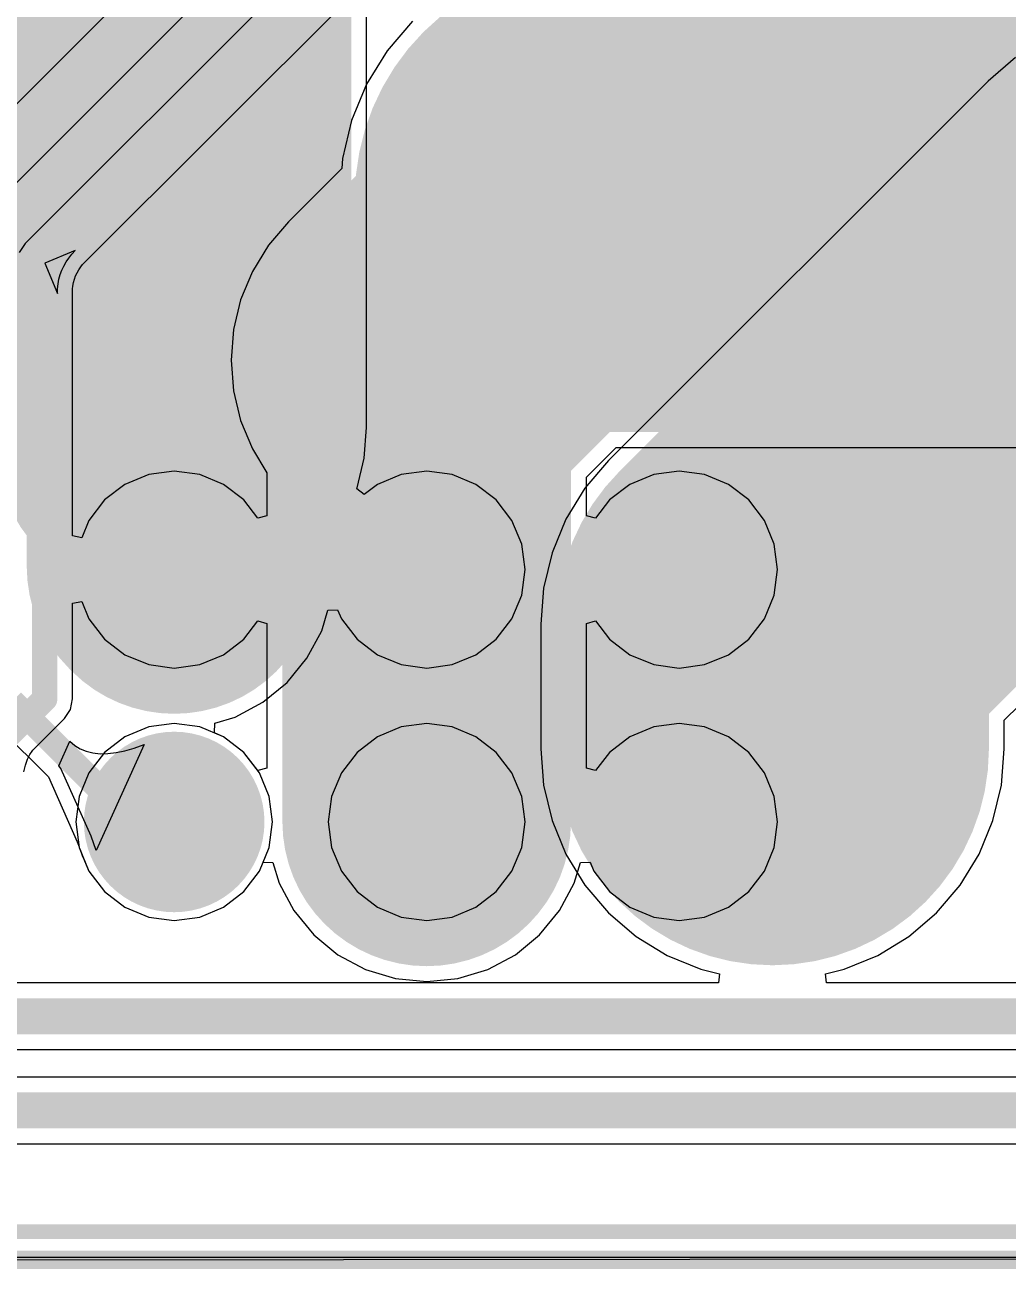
# Model space of a CAD drawing. Header units: millimetres. Extents: x 0.26 to 7.33, y 1.06 to 4.59.
# Drawn here: x 4.333 to 4.87, y 1.665 to 2.344 of the extents above; entities that cross this region are included whole.
import ezdxf

# ---------------------------------------------------------------- set-up
doc = ezdxf.new("R2010")
doc.units = ezdxf.units.MM
doc.header["$MEASUREMENT"] = 0
for name, color, linetype in [('BottomLayer', 5, 'Continuous'), ('BottomSolder', 6, 'Continuous'), ('Mechanical20', 56, 'Continuous'), ('MultiLayer', 9, 'Continuous'), ('PadHoleLayer', 156, 'Continuous'), ('TopLayer', 1, 'Continuous'), ('TopOverlay', 2, 'Continuous'), ('TopSolder', 216, 'Continuous')]:
    doc.layers.add(name, color=color, linetype=linetype)

# ---------------------------------------------------------------- blocks, each defined once
blk = doc.blocks.new('MX150_20_PIN_32')
at = {"layer": 'BottomLayer', "const_width": 0.04528}
for points in [[(0.32185, 0.0689, 1), (0.36713, 0.0689, 1)], [(0.45965, 0.0689, 1), (0.50492, 0.0689, 1)], [(0.59744, 0.0689, 1), (0.64272, 0.0689, 1)], [(0.32185, -0.0689, 1), (0.36713, -0.0689, 1)], [(0.45965, -0.0689, 1), (0.50492, -0.0689, 1)], [(0.59744, -0.0689, 1), (0.64272, -0.0689, 1)]]:
    blk.add_lwpolyline(points, format="xyb", close=True, dxfattribs=at)
at = {"layer": 'BottomSolder', "const_width": 0.04928}
for points in [[(0.31985, 0.0689, 1), (0.36913, 0.0689, 1)], [(0.45765, 0.0689, 1), (0.50692, 0.0689, 1)], [(0.59544, 0.0689, 1), (0.64472, 0.0689, 1)], [(0.31985, -0.0689, 1), (0.36913, -0.0689, 1)], [(0.45765, -0.0689, 1), (0.50692, -0.0689, 1)], [(0.59544, -0.0689, 1), (0.64472, -0.0689, 1)]]:
    blk.add_lwpolyline(points, format="xyb", close=True, dxfattribs=at)
at = {"layer": 'MultiLayer', "const_width": 0.04528}
for points in [[(0.32185, 0.0689, 1), (0.36713, 0.0689, 1)], [(0.45965, 0.0689, 1), (0.50492, 0.0689, 1)], [(0.59744, 0.0689, 1), (0.64272, 0.0689, 1)], [(0.32185, -0.0689, 1), (0.36713, -0.0689, 1)], [(0.45965, -0.0689, 1), (0.50492, -0.0689, 1)], [(0.59744, -0.0689, 1), (0.64272, -0.0689, 1)]]:
    blk.add_lwpolyline(points, format="xyb", close=True, dxfattribs=at)
at = {"layer": 'PadHoleLayer', "const_width": 0.0315}
for points in [[(0.32874, 0.0689, 1), (0.36024, 0.0689, 1)], [(0.46654, 0.0689, 1), (0.49803, 0.0689, 1)], [(0.60433, 0.0689, 1), (0.63583, 0.0689, 1)], [(0.32874, -0.0689, 1), (0.36024, -0.0689, 1)], [(0.46654, -0.0689, 1), (0.49803, -0.0689, 1)], [(0.60433, -0.0689, 1), (0.63583, -0.0689, 1)]]:
    blk.add_lwpolyline(points, format="xyb", close=True, dxfattribs=at)
at = {"layer": 'TopLayer', "const_width": 0.04528}
for points in [[(0.32185, 0.0689, 1), (0.36713, 0.0689, 1)], [(0.45965, 0.0689, 1), (0.50492, 0.0689, 1)], [(0.59744, 0.0689, 1), (0.64272, 0.0689, 1)], [(0.32185, -0.0689, 1), (0.36713, -0.0689, 1)], [(0.45965, -0.0689, 1), (0.50492, -0.0689, 1)], [(0.59744, -0.0689, 1), (0.64272, -0.0689, 1)]]:
    blk.add_lwpolyline(points, format="xyb", close=True, dxfattribs=at)
at = {"layer": 'TopOverlay', "const_width": 0.008}
for points in [[(-1.08622, 0.2063), (1.0878, 0.2063)], [(-1.08622, -0.29252), (1.0878, -0.29252)]]:
    blk.add_lwpolyline(points, dxfattribs=at)
at = {"layer": 'TopSolder', "const_width": 0.04928}
for points in [[(0.31985, 0.0689, 1), (0.36913, 0.0689, 1)], [(0.45765, 0.0689, 1), (0.50692, 0.0689, 1)], [(0.59544, 0.0689, 1), (0.64472, 0.0689, 1)], [(0.31985, -0.0689, 1), (0.36913, -0.0689, 1)], [(0.45765, -0.0689, 1), (0.50692, -0.0689, 1)], [(0.59544, -0.0689, 1), (0.64472, -0.0689, 1)]]:
    blk.add_lwpolyline(points, format="xyb", close=True, dxfattribs=at)

msp = doc.modelspace()

# ---------------------------------------------------------------- linework, layer by layer
at = {"layer": 'BottomLayer'}
for p, q in [((4.51946, 2.12447), (4.51946, 2.65836)), ((4.8737, 2.32644), (4.85861, 2.31354)), ((4.85861, 2.31354), (4.65155, 2.10649)), ((4.51815, 2.10777), (4.51946, 2.12447)), ((4.51424, 2.09148), (4.51815, 2.10777)), ((4.65155, 2.10649), (4.63866, 2.09139)), ((4.55225, 2.10066), (4.53834, 2.09883)), ((4.56616, 2.09883), (4.55225, 2.10066)), ((4.52538, 2.09347), (4.51818, 2.08794)), ((4.53834, 2.09883), (4.52538, 2.09347)), ((4.57912, 2.09347), (4.56616, 2.09883)), ((4.59025, 2.08493), (4.57912, 2.09347)), ((4.51408, 2.09109), (4.51424, 2.09148)), ((4.51818, 2.08794), (4.51408, 2.09109)), ((4.63866, 2.09139), (4.62829, 2.07447)), ((4.59878, 2.0738), (4.59025, 2.08493)), ((4.60415, 2.06084), (4.59878, 2.0738)), ((4.62829, 2.07447), (4.62069, 2.05613)), ((4.60598, 2.04693), (4.60415, 2.06084)), ((4.62069, 2.05613), (4.61606, 2.03683)), ((4.60415, 2.03302), (4.60598, 2.04693)), ((4.59878, 2.02006), (4.60415, 2.03302)), ((4.61606, 2.03683), (4.6145, 2.01704)), ((4.49498, 2.01357), (4.49836, 2.02474)), ((4.49836, 2.02474), (4.50367, 2.025)), ((4.50367, 2.025), (4.50571, 2.02006)), ((4.50571, 2.02006), (4.51425, 2.00893)), ((4.59025, 2.00893), (4.59878, 2.02006)), ((4.48692, 1.99851), (4.49498, 2.01357)), ((4.6145, 2.01704), (4.6145, 1.949)), ((4.51425, 2.00893), (4.52538, 2.00039)), ((4.57912, 2.00039), (4.59025, 2.00893)), ((4.47608, 1.9853), (4.48692, 1.99851)), ((4.52538, 2.00039), (4.53834, 1.99502)), ((4.56616, 1.99502), (4.57912, 2.00039)), ((4.53834, 1.99502), (4.55225, 1.99319)), ((4.55225, 1.99319), (4.56616, 1.99502)), ((4.46288, 1.97446), (4.47608, 1.9853)), ((4.44781, 1.9664), (4.46288, 1.97446)), ((4.8675, 1.96464), (4.87584, 1.97298)), ((4.43665, 1.96302), (4.44781, 1.9664)), ((4.8675, 1.949), (4.8675, 1.96464)), ((4.31971, 1.95982), (4.34577, 1.93376)), ((4.43639, 1.95771), (4.43665, 1.96302)), ((4.44132, 1.95567), (4.43639, 1.95771)), ((4.53834, 1.96104), (4.52538, 1.95567)), ((4.55225, 1.96287), (4.53834, 1.96104)), ((4.56616, 1.96104), (4.55225, 1.96287)), ((4.57912, 1.95567), (4.56616, 1.96104)), ((4.35145, 1.93981), (4.35746, 1.95328)), ((4.35746, 1.95328), (4.36016, 1.95097)), ((4.36016, 1.95097), (4.36317, 1.94912)), ((4.39806, 1.95134), (4.37193, 1.89359)), ((4.39264, 1.94941), (4.39806, 1.95134)), ((4.45245, 1.94713), (4.44132, 1.95567)), ((4.52538, 1.95567), (4.51425, 1.94713)), ((4.59025, 1.94713), (4.57912, 1.95567)), ((4.36317, 1.94912), (4.36647, 1.94775)), ((4.36647, 1.94775), (4.37008, 1.94685)), ((4.37008, 1.94685), (4.37399, 1.94642)), ((4.37399, 1.94642), (4.3782, 1.94646)), ((4.3782, 1.94646), (4.38271, 1.94697)), ((4.38271, 1.94697), (4.38753, 1.94795)), ((4.38753, 1.94795), (4.39264, 1.94941)), ((4.46099, 1.936), (4.45245, 1.94713)), ((4.51425, 1.94713), (4.50571, 1.936)), ((4.59878, 1.936), (4.59025, 1.94713)), ((4.6145, 1.949), (4.61606, 1.92921)), ((4.86594, 1.92921), (4.8675, 1.949)), ((4.35267, 1.93833), (4.35145, 1.93981)), ((4.36906, 1.90135), (4.35267, 1.93833)), ((4.34577, 1.93376), (4.36149, 1.89828)), ((4.46636, 1.92304), (4.46099, 1.936)), ((4.50571, 1.936), (4.50034, 1.92304)), ((4.60415, 1.92304), (4.59878, 1.936)), ((4.46819, 1.90913), (4.46636, 1.92304)), ((4.50034, 1.92304), (4.49851, 1.90913)), ((4.60598, 1.90913), (4.60415, 1.92304)), ((4.61606, 1.92921), (4.62069, 1.90991)), ((4.86131, 1.90991), (4.86594, 1.92921)), ((4.46636, 1.89523), (4.46819, 1.90913)), ((4.49851, 1.90913), (4.50034, 1.89523)), ((4.60415, 1.89523), (4.60598, 1.90913)), ((4.62069, 1.90991), (4.62829, 1.89157)), ((4.85371, 1.89157), (4.86131, 1.90991)), ((4.36149, 1.89828), (4.36251, 1.89555)), ((4.36251, 1.89555), (4.36255, 1.89523)), ((4.37193, 1.89359), (4.36906, 1.90135)), ((4.36255, 1.89523), (4.36327, 1.89348)), ((4.36327, 1.89348), (4.36428, 1.89075)), ((4.36428, 1.89075), (4.36429, 1.89073)), ((4.36429, 1.89073), (4.3643, 1.89071)), ((4.3643, 1.89071), (4.36466, 1.89013)), ((4.36466, 1.89013), (4.36792, 1.88227)), ((4.46099, 1.88227), (4.46636, 1.89523)), ((4.50034, 1.89523), (4.50571, 1.88227)), ((4.59878, 1.88227), (4.60415, 1.89523)), ((4.62829, 1.89157), (4.63866, 1.87464)), ((4.84334, 1.87464), (4.85371, 1.89157)), ((4.36792, 1.88227), (4.37646, 1.87114)), ((4.45245, 1.87114), (4.46099, 1.88227)), ((4.50571, 1.88227), (4.51425, 1.87114)), ((4.59025, 1.87114), (4.59878, 1.88227)), ((4.37646, 1.87114), (4.38759, 1.8626)), ((4.44132, 1.8626), (4.45245, 1.87114)), ((4.51425, 1.87114), (4.52538, 1.8626)), ((4.57912, 1.8626), (4.59025, 1.87114)), ((4.63866, 1.87464), (4.65155, 1.85955)), ((4.83045, 1.85955), (4.84334, 1.87464)), ((4.38759, 1.8626), (4.40055, 1.85723)), ((4.42836, 1.85723), (4.44132, 1.8626)), ((4.52538, 1.8626), (4.53834, 1.85723)), ((4.56616, 1.85723), (4.57912, 1.8626)), ((4.40055, 1.85723), (4.41445, 1.8554)), ((4.41445, 1.8554), (4.42836, 1.85723)), ((4.53834, 1.85723), (4.55225, 1.8554)), ((4.55225, 1.8554), (4.56616, 1.85723)), ((4.65155, 1.85955), (4.66664, 1.84666)), ((4.81536, 1.84666), (4.83045, 1.85955)), ((4.66664, 1.84666), (4.68357, 1.83629)), ((4.79843, 1.83629), (4.81536, 1.84666)), ((4.68357, 1.83629), (4.70191, 1.82869)), ((4.78009, 1.82869), (4.79843, 1.83629)), ((4.70191, 1.82869), (4.71211, 1.82624)), ((4.76989, 1.82624), (4.78009, 1.82869)), ((4.71152, 1.82124), (4.25248, 1.82124)), ((4.71211, 1.82624), (4.71152, 1.82124)), ((4.77048, 1.82124), (4.76989, 1.82624)), ((6.19385, 1.82124), (4.77048, 1.82124)), ((4.24495, 1.78486), (6.20138, 1.78486)), ((6.73317, 1.76985), (4.14388, 1.76985)), ((4.13635, 1.73346), (6.7407, 1.73346)), ((7.325, 1.6725), (0.27754, 1.6663))]:
    msp.add_line(p, q, dxfattribs=at)
for points, const_width in [([(4.41271, 2.12447), (4.41271, 2.70258)], 0.19685), ([(4.741, 2.01704), (4.94806, 2.22409)], 0.23622), ([(4.94806, 2.22409), (5.12365, 2.22409)], 0.23622), ([(4.41271, 2.04868), (4.41271, 2.12447)], 0.15748), ([(4.741, 1.949), (4.741, 2.01704)], 0.23622), ([(4.41271, 2.04868), (4.41445, 2.04693)], 0.15748), ([(4.326, 1.975), (4.39187, 1.90913)], 0.01378), ([(4.39187, 1.90913), (4.41445, 1.90913)], 0.01378), ([(4.24495, 1.80305), (6.20138, 1.80305)], 0.01969), ([(4.13635, 1.75165), (6.7407, 1.75165)], 0.01969)]:
    msp.add_lwpolyline(points, dxfattribs=dict(at, const_width=const_width))
for points, const_width in [([(4.889, 2.22409, 1), (5.00711, 2.22409, 1)], 0.11811), ([(4.889, 2.22409, 1), (5.00711, 2.22409, 1)], 0.11811), ([(4.36349, 2.12447, 1), (4.46192, 2.12447, 1)], 0.09843), ([(4.37334, 2.12447, 1), (4.45208, 2.12447, 1)], 0.07874), ([(4.68194, 2.01704, 1), (4.80006, 2.01704, 1)], 0.11811), ([(4.68194, 2.01704, 1), (4.80006, 2.01704, 1)], 0.11811), ([(4.37334, 2.04868, 1), (4.45208, 2.04868, 1)], 0.07874), ([(4.37334, 2.04868, 1), (4.45208, 2.04868, 1)], 0.07874), ([(4.37508, 2.04693, 1), (4.45382, 2.04693, 1)], 0.07874), ([(4.68194, 1.949, 1), (4.80006, 1.949, 1)], 0.11811), ([(4.38842, 1.90913, 1), (4.39531, 1.90913, 1)], 0.00689), ([(4.38842, 1.90913, 1), (4.39531, 1.90913, 1)], 0.00689), ([(4.41101, 1.90913, 1), (4.4179, 1.90913, 1)], 0.00689)]:
    msp.add_lwpolyline(points, format="xyb", close=True, dxfattribs=dict(at, const_width=const_width))
at = {"layer": 'Mechanical20', "const_width": 0.01}
msp.add_lwpolyline([(0.302, 1.67), (7.325, 1.67)], dxfattribs=at)
at = {"layer": 'TopLayer'}
for p, q in [((4.51395, 2.48673), (4.3014, 2.27418)), ((4.31842, 2.24827), (4.53097, 2.46082)), ((4.55554, 2.44743), (4.33306, 2.22494)), ((4.3645, 2.21345), (4.57256, 2.42151)), ((4.54457, 2.34643), (4.53067, 2.33016)), ((4.53067, 2.33016), (4.51949, 2.31191)), ((4.51949, 2.31191), (4.5113, 2.29214)), ((4.5113, 2.29214), (4.50631, 2.27133)), ((4.50631, 2.27133), (4.50587, 2.26585)), ((4.50587, 2.26585), (4.47676, 2.23674)), ((4.47676, 2.23674), (4.46588, 2.224)), ((4.33306, 2.22494), (4.32977, 2.22002)), ((4.46588, 2.224), (4.45713, 2.20971)), ((4.36044, 2.2211), (4.3438, 2.21421)), ((4.3542, 2.21266), (4.35547, 2.21489)), ((4.35547, 2.21489), (4.35693, 2.21704)), ((4.35693, 2.21704), (4.35858, 2.21911)), ((4.35858, 2.21911), (4.36044, 2.2211)), ((4.3438, 2.21421), (4.3438, 2.21421)), ((4.3438, 2.21421), (4.35069, 2.19758)), ((4.35157, 2.20548), (4.35225, 2.20795)), ((4.35225, 2.20795), (4.35313, 2.21035)), ((4.35313, 2.21035), (4.3542, 2.21266)), ((4.36067, 2.20722), (4.36146, 2.20892)), ((4.36146, 2.20892), (4.3624, 2.21058)), ((4.3624, 2.21058), (4.3635, 2.21219)), ((4.3635, 2.21219), (4.3645, 2.21345)), ((4.45713, 2.20971), (4.45072, 2.19424)), ((4.35079, 2.20029), (4.35108, 2.20293)), ((4.35108, 2.20293), (4.35157, 2.20548)), ((4.35898, 2.20018), (4.35915, 2.20171)), ((4.35915, 2.20171), (4.35952, 2.20363)), ((4.35952, 2.20363), (4.36003, 2.20546)), ((4.36003, 2.20546), (4.36067, 2.20722)), ((4.35069, 2.19758), (4.35079, 2.20029)), ((4.35898, 2.0653), (4.35898, 2.20018)), ((4.45072, 2.19424), (4.44681, 2.17795)), ((4.44681, 2.17795), (4.44549, 2.16125)), ((4.44549, 2.16125), (4.44681, 2.14455)), ((4.44681, 2.14455), (4.45072, 2.12826)), ((4.45072, 2.12826), (4.45713, 2.11278)), ((4.45713, 2.11278), (4.46509, 2.09979)), ((4.63941, 2.09743), (4.6556, 2.11363)), ((4.6556, 2.11363), (5.91573, 2.11363)), ((4.41445, 2.10066), (4.40055, 2.09883)), ((4.42836, 2.09883), (4.41445, 2.10066)), ((4.46509, 2.09979), (4.46509, 2.07635)), ((4.69004, 2.10066), (4.67614, 2.09883)), ((4.70395, 2.09883), (4.69004, 2.10066)), ((4.38759, 2.09347), (4.37646, 2.08493)), ((4.40055, 2.09883), (4.38759, 2.09347)), ((4.44132, 2.09347), (4.42836, 2.09883)), ((4.45245, 2.08493), (4.44132, 2.09347)), ((4.63941, 2.07635), (4.63941, 2.09743)), ((4.66318, 2.09347), (4.65205, 2.08493)), ((4.67614, 2.09883), (4.66318, 2.09347)), ((4.71691, 2.09347), (4.70395, 2.09883)), ((4.72804, 2.08493), (4.71691, 2.09347)), ((4.37646, 2.08493), (4.36792, 2.0738)), ((4.46009, 2.07497), (4.45245, 2.08493)), ((4.65205, 2.08493), (4.64441, 2.07497)), ((4.73658, 2.0738), (4.72804, 2.08493)), ((4.36792, 2.0738), (4.36398, 2.0643)), ((4.46509, 2.07635), (4.46009, 2.07497)), ((4.64441, 2.07497), (4.63941, 2.07635)), ((4.74195, 2.06084), (4.73658, 2.0738)), ((4.36398, 2.0643), (4.35898, 2.0653)), ((4.74378, 2.04693), (4.74195, 2.06084)), ((4.74195, 2.03302), (4.74378, 2.04693)), ((4.73658, 2.02006), (4.74195, 2.03302)), ((4.35898, 2.02856), (4.36398, 2.02956)), ((4.35898, 1.97628), (4.35898, 2.02856)), ((4.36398, 2.02956), (4.36792, 2.02006)), ((4.36792, 2.02006), (4.37646, 2.00893)), ((4.45245, 2.00893), (4.46009, 2.01889)), ((4.46009, 2.01889), (4.46509, 2.01751)), ((4.63941, 2.01751), (4.64441, 2.01889)), ((4.64441, 2.01889), (4.65205, 2.00893)), ((4.72804, 2.00893), (4.73658, 2.02006)), ((4.46509, 2.01751), (4.46509, 1.93855)), ((4.63941, 1.93855), (4.63941, 2.01751)), ((4.37646, 2.00893), (4.38759, 2.00039)), ((4.44132, 2.00039), (4.45245, 2.00893)), ((4.65205, 2.00893), (4.66318, 2.00039)), ((4.71691, 2.00039), (4.72804, 2.00893)), ((4.38759, 2.00039), (4.40055, 1.99502)), ((4.42836, 1.99502), (4.44132, 2.00039)), ((4.66318, 2.00039), (4.67614, 1.99502)), ((4.70395, 1.99502), (4.71691, 2.00039)), ((4.40055, 1.99502), (4.41445, 1.99319)), ((4.41445, 1.99319), (4.42836, 1.99502)), ((4.67614, 1.99502), (4.69004, 1.99319)), ((4.69004, 1.99319), (4.70395, 1.99502)), ((4.35454, 1.96554), (4.35783, 1.97047)), ((4.35783, 1.97047), (4.35898, 1.97628)), ((4.33726, 1.94827), (4.35454, 1.96554)), ((4.40055, 1.96104), (4.38759, 1.95567)), ((4.41445, 1.96287), (4.40055, 1.96104)), ((4.42836, 1.96104), (4.41445, 1.96287)), ((4.44132, 1.95567), (4.42836, 1.96104)), ((4.67614, 1.96104), (4.66318, 1.95567)), ((4.69004, 1.96287), (4.67614, 1.96104)), ((4.70395, 1.96104), (4.69004, 1.96287)), ((4.71691, 1.95567), (4.70395, 1.96104)), ((4.38759, 1.95567), (4.37646, 1.94713)), ((4.45245, 1.94713), (4.44132, 1.95567)), ((4.66318, 1.95567), (4.65205, 1.94713)), ((4.72804, 1.94713), (4.71691, 1.95567)), ((4.33332, 1.94021), (4.33444, 1.94334)), ((4.33444, 1.94334), (4.33566, 1.94588)), ((4.33566, 1.94588), (4.33691, 1.94786)), ((4.33691, 1.94786), (4.33726, 1.94827)), ((4.37646, 1.94713), (4.36792, 1.936)), ((4.46009, 1.93718), (4.45245, 1.94713)), ((4.65205, 1.94713), (4.64441, 1.93718)), ((4.73658, 1.936), (4.72804, 1.94713)), ((4.33232, 1.93649), (4.33332, 1.94021)), ((4.46509, 1.93855), (4.46009, 1.93718)), ((4.64441, 1.93718), (4.63941, 1.93855)), ((4.36792, 1.936), (4.36255, 1.92304)), ((4.74195, 1.92304), (4.73658, 1.936)), ((4.36255, 1.92304), (4.36072, 1.90913)), ((4.74378, 1.90913), (4.74195, 1.92304)), ((4.36072, 1.90913), (4.36255, 1.89523)), ((4.74195, 1.89523), (4.74378, 1.90913)), ((4.36255, 1.89523), (4.36792, 1.88227)), ((4.73658, 1.88227), (4.74195, 1.89523)), ((4.36792, 1.88227), (4.37646, 1.87114)), ((4.45245, 1.87114), (4.46099, 1.88227)), ((4.46099, 1.88227), (4.46303, 1.8872)), ((4.46303, 1.8872), (4.46834, 1.88694)), ((4.46834, 1.88694), (4.47172, 1.87578)), ((4.63277, 1.87578), (4.63616, 1.88694)), ((4.63616, 1.88694), (4.64146, 1.8872)), ((4.64146, 1.8872), (4.64351, 1.88227)), ((4.64351, 1.88227), (4.65205, 1.87114)), ((4.72804, 1.87114), (4.73658, 1.88227)), ((4.47172, 1.87578), (4.47978, 1.86071)), ((4.62472, 1.86071), (4.63277, 1.87578)), ((4.37646, 1.87114), (4.38759, 1.8626)), ((4.44132, 1.8626), (4.45245, 1.87114)), ((4.65205, 1.87114), (4.66318, 1.8626)), ((4.71691, 1.8626), (4.72804, 1.87114)), ((4.38759, 1.8626), (4.40055, 1.85723)), ((4.42836, 1.85723), (4.44132, 1.8626)), ((4.66318, 1.8626), (4.67614, 1.85723)), ((4.70395, 1.85723), (4.71691, 1.8626)), ((4.40055, 1.85723), (4.41445, 1.8554)), ((4.41445, 1.8554), (4.42836, 1.85723)), ((4.47978, 1.86071), (4.49062, 1.8475)), ((4.61388, 1.8475), (4.62472, 1.86071)), ((4.67614, 1.85723), (4.69004, 1.8554)), ((4.69004, 1.8554), (4.70395, 1.85723)), ((4.49062, 1.8475), (4.50382, 1.83666)), ((4.60067, 1.83666), (4.61388, 1.8475)), ((4.50382, 1.83666), (4.51889, 1.82861)), ((4.5856, 1.82861), (4.60067, 1.83666)), ((4.51889, 1.82861), (4.53524, 1.82365)), ((4.56925, 1.82365), (4.5856, 1.82861)), ((4.53524, 1.82365), (4.55225, 1.82197)), ((4.55225, 1.82197), (4.56925, 1.82365)), ((7.325, 1.6713), (0.279, 1.6713))]:
    msp.add_line(p, q, dxfattribs=at)
for points, const_width in [([(4.30769, 2.259), (4.52468, 2.476)], 0.01378), ([(4.34379, 2.21421), (4.56628, 2.43669)], 0.01378), ([(4.641, 2.25), (6.05013, 2.25)], 0.25591), ([(4.55225, 2.16125), (4.632, 2.241)], 0.19685), ([(4.632, 2.241), (4.669, 2.241)], 0.15748), ([(4.55225, 2.04693), (4.55225, 2.16125)], 0.15748), ([(4.3438, 1.97628), (4.3438, 2.21421)], 0.01378), ([(4.55225, 1.90913), (4.55225, 2.04693)], 0.15748), ([(4.27666, 1.90913), (4.3438, 1.97628)], 0.01378)]:
    msp.add_lwpolyline(points, dxfattribs=dict(at, const_width=const_width))
for points, const_width in [([(4.57702, 2.25, 1), (4.70498, 2.25, 1)], 0.12795), ([(4.58279, 2.241, 1), (4.68121, 2.241, 1)], 0.09843), ([(4.59263, 2.241, 1), (4.67137, 2.241, 1)], 0.07874), ([(4.62963, 2.241, 1), (4.70837, 2.241, 1)], 0.07874), ([(4.50304, 2.16125, 1), (4.60146, 2.16125, 1)], 0.09843), ([(4.51288, 2.16125, 1), (4.59162, 2.16125, 1)], 0.07874), ([(4.34035, 2.21421, 1), (4.34724, 2.21421, 1)], 0.00689), ([(4.34036, 2.21421, 1), (4.34725, 2.21421, 1)], 0.00689), ([(4.51288, 2.04693, 1), (4.59162, 2.04693, 1)], 0.07874), ([(4.51288, 2.04693, 1), (4.59162, 2.04693, 1)], 0.07874), ([(4.51288, 1.90913, 1), (4.59162, 1.90913, 1)], 0.07874), ([(4.34036, 1.97628, 1), (4.34725, 1.97628, 1)], 0.00689), ([(4.34036, 1.97628, 1), (4.34725, 1.97628, 1)], 0.00689)]:
    msp.add_lwpolyline(points, format="xyb", close=True, dxfattribs=dict(at, const_width=const_width))

# ---------------------------------------------------------------- block references
at = {"rotation": 360}
msp.add_blockref('MX150_20_PIN_32', (4.06996, 1.97803), dxfattribs=at)

doc.saveas('drawing.dxf')
